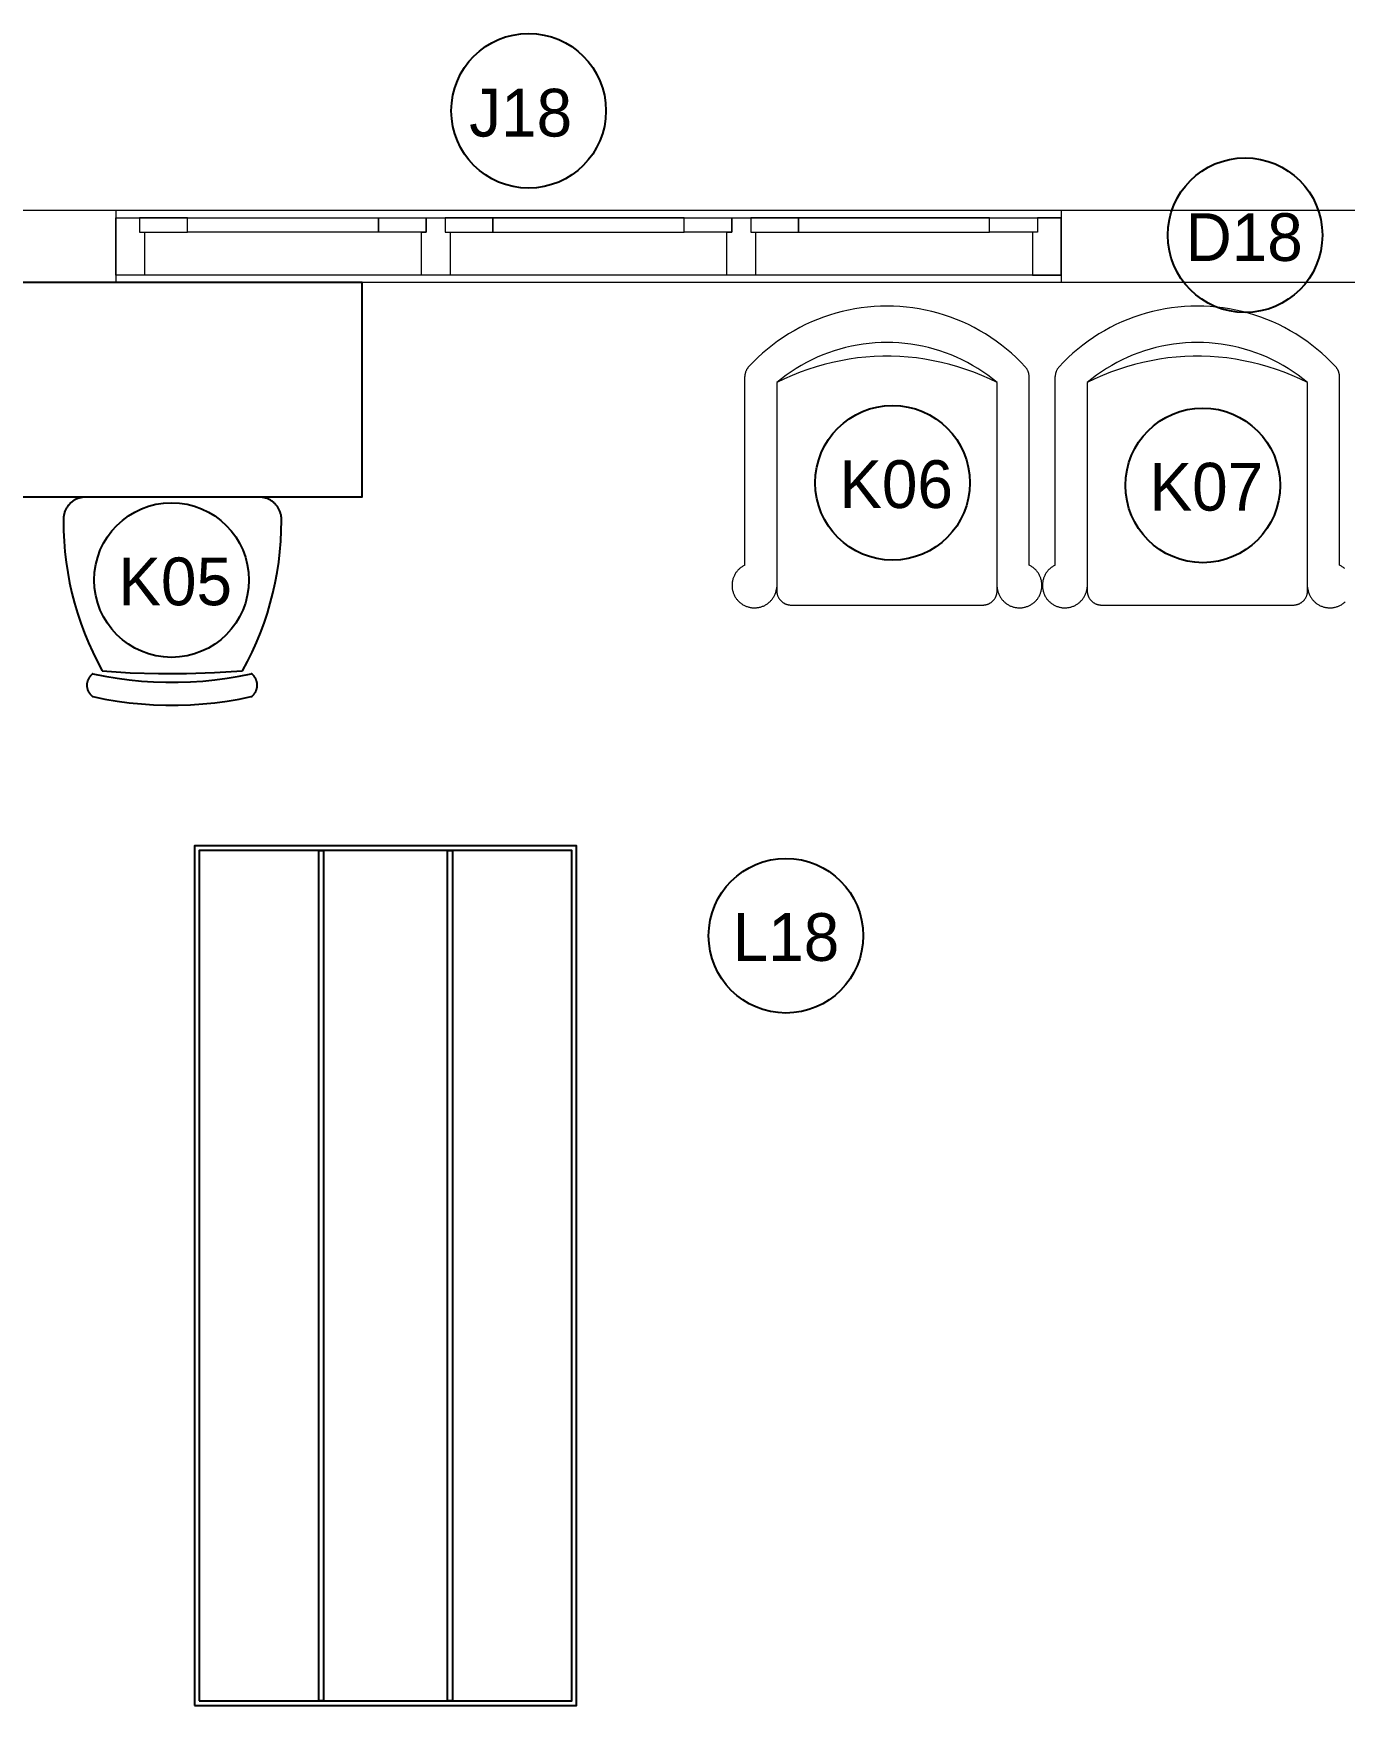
# Model space of a CAD drawing. Header units: metres. Extents: x 0 to 2861, y -1 to 1496.
# Drawn here: x 22.037 to 24.783, y 9.22 to 12.721 of the extents above; entities that cross this region are included whole.
import ezdxf

# ---------------------------------------------------------------- set-up
doc = ezdxf.new("R2010")
doc.units = ezdxf.units.M
for name, color, linetype in [('ARS-FURNITURE', 252, 'Continuous'), ('FURNITURE', 251, 'Continuous'), ('TEKS', 7, 'Continuous')]:
    doc.layers.add(name, color=color, linetype=linetype)
doc.layers.add('ARS-KUSEN', color=25, linetype='Continuous', lineweight=9)
doc.layers.add('ARS_DINDING', color=1, linetype='Continuous', lineweight=15)

# ---------------------------------------------------------------- blocks, each defined once
blk = doc.blocks.new('ADZXCV')
at = {"layer": 'FURNITURE'}
for points in [[(68368.7, 12163), (68367.8, 12162.4), (68367, 12161.8), (68366.3, 12161.2), (68365.5, 12160.5), (68364.8, 12159.8), (68364.1, 12159.1), (68363.4, 12158.3), (68362.7, 12157.6), (68362.1, 12156.8), (68361.5, 12156), (68360.9, 12155.2), (68360.4, 12154.3), (68359.8, 12153.4), (68359.3, 12152.6), (68358.9, 12151.7), (68358.5, 12150.7), (68358.1, 12149.8), (68357.7, 12148.9), (68357.4, 12147.9), (68357.1, 12147), (68356.8, 12146), (68356.6, 12145), (68356.4, 12144), (68356.3, 12143), (68356.1, 12142), (68356.1, 12141), (68356, 12140), (68356, 12139), (68356, 12138), (68356.1, 12137), (68356.1, 12136), (68356.3, 12135), (68356.4, 12134), (68356.6, 12133), (68356.8, 12132), (68357.1, 12131), (68357.4, 12130.1), (68357.7, 12129.1), (68358.1, 12128.2), (68358.5, 12127.2), (68358.9, 12126.3), (68359.3, 12125.4), (68359.8, 12124.5), (68360.4, 12123.7), (68360.9, 12122.8), (68361.5, 12122), (68362.1, 12121.2), (68362.7, 12120.4), (68363.4, 12119.6), (68364.1, 12118.9), (68364.8, 12118.2), (68365.5, 12117.5), (68366.3, 12116.8), (68367, 12116.2), (68367.8, 12115.6), (68368.7, 12115)], [(68700.2, 12163), (68675, 12168.1), (68649.7, 12172.3), (68624.2, 12175.8), (68598.6, 12178.3), (68573, 12180), (68547.3, 12180.9), (68521.6, 12180.9), (68495.9, 12180), (68470.3, 12178.3), (68444.7, 12175.8), (68419.2, 12172.3), (68393.9, 12168.1), (68368.7, 12163)], [(68700.2, 12115), (68701, 12115.6), (68701.8, 12116.2), (68702.6, 12116.8), (68703.4, 12117.5), (68704.1, 12118.2), (68704.8, 12118.9), (68705.5, 12119.6), (68706.2, 12120.4), (68706.8, 12121.2), (68707.4, 12122), (68708, 12122.8), (68708.5, 12123.7), (68709, 12124.5), (68709.5, 12125.4), (68710, 12126.3), (68710.4, 12127.2), (68710.8, 12128.2), (68711.2, 12129.1), (68711.5, 12130.1), (68711.8, 12131), (68712, 12132), (68712.3, 12133), (68712.5, 12134), (68712.6, 12135), (68712.7, 12136), (68712.8, 12137), (68712.9, 12138), (68712.9, 12139), (68712.9, 12140), (68712.8, 12141), (68712.7, 12142), (68712.6, 12143), (68712.5, 12144), (68712.3, 12145), (68712, 12146), (68711.8, 12147), (68711.5, 12147.9), (68711.2, 12148.9), (68710.8, 12149.8), (68710.4, 12150.7), (68710, 12151.7), (68709.5, 12152.6), (68709, 12153.4), (68708.5, 12154.3), (68708, 12155.2), (68707.4, 12156), (68706.8, 12156.8), (68706.2, 12157.6), (68705.5, 12158.3), (68704.8, 12159.1), (68704.1, 12159.8), (68703.4, 12160.5), (68702.6, 12161.2), (68701.8, 12161.8), (68701, 12162.4), (68700.2, 12163)], [(68700.2, 12115), (68675, 12120.1), (68649.7, 12124.3), (68624.2, 12127.8), (68598.6, 12130.3), (68573, 12132), (68547.3, 12132.9), (68521.6, 12132.9), (68495.9, 12132), (68470.3, 12130.3), (68444.7, 12127.8), (68419.2, 12124.3), (68393.9, 12120.1), (68368.7, 12115)], [(68680.6, 12109.1), (68621.9, 12112.9), (68563.1, 12114.8), (68504.3, 12114.7), (68445.5, 12112.8), (68386.7, 12109)], [(68386.7, 12109), (68376.4, 12089.6), (68366.7, 12070), (68357.7, 12050), (68349.4, 12029.7), (68341.8, 12009.1), (68334.9, 11988.3), (68328.7, 11967.3), (68323.2, 11946.1), (68318.5, 11924.7), (68314.4, 11903.1), (68311.1, 11881.4), (68308.6, 11859.7), (68306.8, 11837.8), (68305.7, 11815.9), (68305.4, 11794)], [(68762, 11794), (68761.7, 11815.9), (68760.6, 11837.8), (68758.8, 11859.7), (68756.3, 11881.5), (68753, 11903.2), (68748.9, 11924.7), (68744.2, 11946.1), (68738.7, 11967.4), (68732.5, 11988.4), (68725.6, 12009.2), (68717.9, 12029.8), (68709.6, 12050.1), (68700.6, 12070.1), (68690.9, 12089.8), (68680.6, 12109.1)], [(68305.4, 11794), (68305.3, 11792.4), (68305.4, 11790.7), (68305.4, 11789.1), (68305.6, 11787.5), (68305.8, 11785.9), (68306, 11784.3), (68306.3, 11782.7), (68306.7, 11781.1), (68307.1, 11779.6), (68307.5, 11778), (68308, 11776.5), (68308.6, 11775), (68309.2, 11773.5), (68309.9, 11772), (68310.6, 11770.6), (68311.4, 11769.1), (68312.2, 11767.7), (68313.1, 11766.4), (68314, 11765), (68315, 11763.7), (68316, 11762.5), (68317, 11761.2), (68318.1, 11760), (68319.2, 11758.9), (68320.4, 11757.7), (68321.6, 11756.7), (68322.8, 11755.6), (68324.1, 11754.6), (68325.4, 11753.7), (68326.8, 11752.8), (68328.2, 11751.9), (68329.6, 11751.1), (68331, 11750.4), (68332.4, 11749.7), (68333.9, 11749), (68335.4, 11748.4), (68337, 11747.8), (68338.5, 11747.3), (68340, 11746.9), (68341.6, 11746.5), (68343.2, 11746.2), (68344.8, 11745.9), (68346.4, 11745.7), (68348, 11745.5), (68349.6, 11745.4), (68351.2, 11745.3), (68352.9, 11745.3)], [(68714.5, 11745.3), (68716.2, 11745.3), (68717.8, 11745.4), (68719.4, 11745.5), (68721, 11745.7), (68722.6, 11745.9), (68724.2, 11746.2), (68725.8, 11746.5), (68727.4, 11746.9), (68728.9, 11747.3), (68730.5, 11747.8), (68732, 11748.4), (68733.5, 11749), (68735, 11749.7), (68736.4, 11750.4), (68737.8, 11751.1), (68739.2, 11751.9), (68740.6, 11752.8), (68742, 11753.7), (68743.3, 11754.6), (68744.6, 11755.6), (68745.8, 11756.7), (68747, 11757.7), (68748.2, 11758.9), (68749.3, 11760), (68750.4, 11761.2), (68751.4, 11762.5), (68752.4, 11763.7), (68753.4, 11765), (68754.3, 11766.4), (68755.2, 11767.7), (68756, 11769.1), (68756.8, 11770.6), (68757.5, 11772), (68758.2, 11773.5), (68758.8, 11775), (68759.4, 11776.5), (68759.9, 11778), (68760.3, 11779.6), (68760.7, 11781.1), (68761.1, 11782.7), (68761.4, 11784.3), (68761.6, 11785.9), (68761.8, 11787.5), (68762, 11789.1), (68762, 11790.7), (68762.1, 11792.4), (68762, 11794)], [(68352.9, 11745.3), (68714.5, 11745.3)]]:
    blk.add_lwpolyline(points, dxfattribs=at)

msp = doc.modelspace()

# ---------------------------------------------------------------- linework, layer by layer
at = {"layer": 'ARS-FURNITURE'}
for points in [[(21.5248, 12.2), (22.7248, 12.2), (22.7248, 11.75), (21.5248, 11.75)], [(22.3748, 9.22), (23.1748, 9.22), (23.1748, 11.02), (22.3748, 11.02)], [(22.3848, 9.23), (23.1648, 9.23), (23.1648, 11.01), (22.3848, 11.01)], [(22.6448, 9.23), (22.6348, 9.23), (22.6348, 11.01), (22.6448, 11.01)], [(22.9148, 9.23), (22.9048, 9.23), (22.9048, 11.01), (22.9148, 11.01)]]:
    msp.add_lwpolyline(points, close=True, dxfattribs=at)
at = {"layer": 'ARS-KUSEN'}
for points in [[(22.2098, 12.215), (22.2098, 12.335)], [(22.2098, 12.335), (22.2598, 12.335)], [(22.2098, 12.335), (24.1898, 12.335)], [(22.2098, 12.215), (22.2098, 12.335)], [(22.2598, 12.335), (22.2598, 12.305)], [(22.3598, 12.335), (22.2598, 12.335)], [(22.2598, 12.335), (22.2598, 12.305)], [(22.3598, 12.3149), (22.3598, 12.335)], [(22.3598, 12.335), (22.7598, 12.335)], [(22.3598, 12.3149), (22.3598, 12.335)], [(22.7598, 12.335), (22.8598, 12.335)], [(22.7598, 12.3175), (22.7598, 12.335)], [(22.7598, 12.335), (22.7598, 12.3175)], [(22.8598, 12.335), (22.8598, 12.305)], [(22.8598, 12.305), (22.8598, 12.335)], [(22.8598, 12.335), (22.8998, 12.335)], [(22.8998, 12.335), (22.8998, 12.305)], [(22.9998, 12.335), (22.8998, 12.335)], [(22.8998, 12.335), (22.8998, 12.305)], [(22.9998, 12.3149), (22.9998, 12.335)], [(22.9998, 12.335), (22.9998, 12.3149)], [(23.3998, 12.335), (22.9998, 12.335)], [(23.3998, 12.335), (23.4998, 12.335)], [(23.3998, 12.3175), (23.3998, 12.335)], [(23.3998, 12.3175), (23.3998, 12.335)], [(23.4998, 12.335), (23.4998, 12.305)], [(23.4998, 12.305), (23.4998, 12.335)], [(23.4998, 12.335), (23.5398, 12.335)], [(23.5398, 12.335), (23.5398, 12.305)], [(23.6398, 12.335), (23.5398, 12.335)], [(23.5398, 12.335), (23.5398, 12.305)], [(23.6398, 12.3175), (23.6398, 12.335)], [(23.6398, 12.335), (23.6398, 12.3175)], [(24.0398, 12.335), (23.6398, 12.335)], [(24.0398, 12.335), (24.1398, 12.335)], [(24.0398, 12.3175), (24.0398, 12.335)], [(24.0398, 12.3175), (24.0398, 12.335)], [(24.1398, 12.335), (24.1398, 12.305)], [(24.1398, 12.335), (24.1398, 12.305)], [(24.1898, 12.335), (24.1398, 12.335)], [(24.1898, 12.335), (24.1898, 12.215)], [(24.1898, 12.215), (24.1898, 12.335)], [(22.2598, 12.305), (22.3598, 12.305)], [(22.2598, 12.305), (22.2698, 12.305)], [(22.2698, 12.305), (22.2698, 12.215)], [(22.3598, 12.305), (22.3598, 12.3175)], [(22.3598, 12.305), (22.3598, 12.3175)], [(22.7598, 12.305), (22.3598, 12.305)], [(22.7598, 12.305), (22.7598, 12.3175)], [(22.7598, 12.3175), (22.7598, 12.305)], [(22.8598, 12.305), (22.7598, 12.305)], [(22.8498, 12.305), (22.8598, 12.305)], [(22.8498, 12.215), (22.8498, 12.305)], [(22.8998, 12.305), (22.9998, 12.305)], [(22.8998, 12.305), (22.9098, 12.305)], [(22.9098, 12.305), (22.9098, 12.215)], [(22.9998, 12.305), (22.9998, 12.3175)], [(22.9998, 12.3175), (22.9998, 12.305)], [(22.9998, 12.305), (23.3998, 12.305)], [(23.3998, 12.305), (23.3998, 12.3175)], [(23.3998, 12.305), (23.3998, 12.3175)], [(23.4998, 12.305), (23.3998, 12.305)], [(23.4898, 12.305), (23.4998, 12.305)], [(23.4898, 12.215), (23.4898, 12.305)], [(23.5398, 12.305), (23.6398, 12.305)], [(23.5398, 12.305), (23.5498, 12.305)], [(23.5498, 12.305), (23.5498, 12.215)], [(23.6398, 12.305), (23.6398, 12.3175)], [(23.6398, 12.3175), (23.6398, 12.305)], [(23.6398, 12.305), (24.0398, 12.305)], [(24.0398, 12.305), (24.0398, 12.3175)], [(24.0398, 12.305), (24.0398, 12.3175)], [(24.1398, 12.305), (24.0398, 12.305)], [(24.1298, 12.305), (24.1298, 12.215)], [(24.1398, 12.305), (24.1298, 12.305)], [(22.2698, 12.215), (22.2098, 12.215)], [(24.1898, 12.215), (22.2098, 12.215)], [(22.9098, 12.215), (22.8498, 12.215)], [(23.5498, 12.215), (23.4898, 12.215)], [(24.1298, 12.215), (24.1898, 12.215)]]:
    msp.add_lwpolyline(points, dxfattribs=at)
at = {"layer": 'ARS_DINDING', "color": 251}
for points in [[(25.0248, 11.75), (25.0248, 12.35), (21.5248, 12.35)], [(22.2098, 12.35), (22.2098, 12.2)], [(24.1898, 12.35), (24.1898, 12.2)], [(21.5248, 12.2), (24.8748, 12.2)]]:
    msp.add_lwpolyline(points, dxfattribs=at)
at = {"layer": 'FURNITURE', "lineweight": 13}
for points in [[(24.1145, 12.0227), (24.1052, 12.0325), (24.0955, 12.042), (24.0855, 12.0512), (24.0752, 12.06), (24.0646, 12.0685), (24.0537, 12.0766), (24.0425, 12.0843), (24.0311, 12.0916), (24.0194, 12.0985), (24.0075, 12.105), (23.9954, 12.1111), (23.983, 12.1168), (23.9705, 12.122), (23.9578, 12.1268), (23.945, 12.1312), (23.932, 12.1351), (23.9189, 12.1386), (23.9056, 12.1416), (23.8923, 12.1442), (23.8789, 12.1463), (23.8654, 12.1479), (23.8519, 12.1491), (23.8384, 12.1498), (23.8248, 12.15), (23.8112, 12.1498), (23.7977, 12.1491), (23.7842, 12.1479), (23.7707, 12.1463), (23.7573, 12.1442), (23.744, 12.1416), (23.7307, 12.1386), (23.7176, 12.1351), (23.7046, 12.1312), (23.6918, 12.1268), (23.6791, 12.122), (23.6666, 12.1168), (23.6542, 12.1111), (23.6421, 12.105), (23.6302, 12.0985), (23.6185, 12.0916), (23.6071, 12.0843), (23.5959, 12.0766), (23.585, 12.0685), (23.5744, 12.06), (23.5641, 12.0512), (23.5541, 12.042), (23.5444, 12.0325), (23.5351, 12.0227)], [(24.7645, 12.0227), (24.7552, 12.0325), (24.7455, 12.042), (24.7355, 12.0512), (24.7252, 12.06), (24.7146, 12.0685), (24.7037, 12.0766), (24.6925, 12.0843), (24.6811, 12.0916), (24.6694, 12.0985), (24.6575, 12.105), (24.6454, 12.1111), (24.633, 12.1168), (24.6205, 12.122), (24.6078, 12.1268), (24.595, 12.1312), (24.582, 12.1351), (24.5689, 12.1386), (24.5556, 12.1416), (24.5423, 12.1442), (24.5289, 12.1463), (24.5154, 12.1479), (24.5019, 12.1491), (24.4884, 12.1498), (24.4748, 12.15), (24.4612, 12.1498), (24.4477, 12.1491), (24.4342, 12.1479), (24.4207, 12.1463), (24.4073, 12.1442), (24.394, 12.1416), (24.3807, 12.1386), (24.3676, 12.1351), (24.3546, 12.1312), (24.3418, 12.1268), (24.3291, 12.122), (24.3166, 12.1168), (24.3042, 12.1111), (24.2921, 12.105), (24.2802, 12.0985), (24.2685, 12.0916), (24.2571, 12.0843), (24.2459, 12.0766), (24.235, 12.0685), (24.2244, 12.06), (24.2141, 12.0512), (24.2041, 12.042), (24.1944, 12.0325), (24.1851, 12.0227)], [(24.0555, 11.9899), (24.0457, 11.9978), (24.0357, 12.0053), (24.0255, 12.0125), (24.015, 12.0193), (24.0042, 12.0257), (23.9933, 12.0318), (23.9821, 12.0374), (23.9707, 12.0427), (23.9592, 12.0476), (23.9475, 12.0521), (23.9357, 12.0561), (23.9237, 12.0598), (23.9116, 12.063), (23.8994, 12.0658), (23.8871, 12.0682), (23.8747, 12.0702), (23.8623, 12.0717), (23.8498, 12.0728), (23.8373, 12.0734), (23.8248, 12.0736), (23.8123, 12.0734), (23.7998, 12.0728), (23.7873, 12.0717), (23.7749, 12.0702), (23.7625, 12.0682), (23.7502, 12.0658), (23.738, 12.063), (23.7259, 12.0598), (23.7139, 12.0561), (23.7021, 12.0521), (23.6904, 12.0476), (23.6789, 12.0427), (23.6675, 12.0374), (23.6563, 12.0318), (23.6454, 12.0257), (23.6346, 12.0193), (23.6241, 12.0125), (23.6139, 12.0053), (23.6038, 11.9978), (23.5941, 11.9899)], [(24.0555, 11.9899), (24.0395, 11.9977), (24.0233, 12.0048), (24.0069, 12.0114), (23.9902, 12.0175), (23.9733, 12.0229), (23.9563, 12.0278), (23.9391, 12.0321), (23.9217, 12.0357), (23.9043, 12.0388), (23.8867, 12.0413), (23.8691, 12.0431), (23.8514, 12.0443), (23.8337, 12.045), (23.8159, 12.045), (23.7982, 12.0443), (23.7805, 12.0431), (23.7629, 12.0413), (23.7453, 12.0388), (23.7279, 12.0357), (23.7105, 12.0321), (23.6933, 12.0278), (23.6763, 12.0229), (23.6594, 12.0175), (23.6427, 12.0114), (23.6263, 12.0048), (23.6101, 11.9977), (23.5941, 11.9899)], [(24.7055, 11.9899), (24.6957, 11.9978), (24.6857, 12.0053), (24.6755, 12.0125), (24.665, 12.0193), (24.6542, 12.0257), (24.6433, 12.0318), (24.6321, 12.0374), (24.6207, 12.0427), (24.6092, 12.0476), (24.5975, 12.0521), (24.5857, 12.0561), (24.5737, 12.0598), (24.5616, 12.063), (24.5494, 12.0658), (24.5371, 12.0682), (24.5247, 12.0702), (24.5123, 12.0717), (24.4998, 12.0728), (24.4873, 12.0734), (24.4748, 12.0736), (24.4623, 12.0734), (24.4498, 12.0728), (24.4373, 12.0717), (24.4249, 12.0702), (24.4125, 12.0682), (24.4002, 12.0658), (24.388, 12.063), (24.3759, 12.0598), (24.3639, 12.0561), (24.3521, 12.0521), (24.3404, 12.0476), (24.3289, 12.0427), (24.3175, 12.0374), (24.3063, 12.0318), (24.2954, 12.0257), (24.2846, 12.0193), (24.2741, 12.0125), (24.2639, 12.0053), (24.2538, 11.9978), (24.2441, 11.9899)], [(24.7055, 11.9899), (24.6895, 11.9977), (24.6733, 12.0048), (24.6569, 12.0114), (24.6402, 12.0175), (24.6233, 12.0229), (24.6063, 12.0278), (24.5891, 12.0321), (24.5717, 12.0357), (24.5543, 12.0388), (24.5367, 12.0413), (24.5191, 12.0431), (24.5014, 12.0443), (24.4837, 12.045), (24.4659, 12.045), (24.4482, 12.0443), (24.4305, 12.0431), (24.4129, 12.0413), (24.3953, 12.0388), (24.3779, 12.0357), (24.3605, 12.0321), (24.3433, 12.0278), (24.3263, 12.0229), (24.3094, 12.0175), (24.2927, 12.0114), (24.2763, 12.0048), (24.2601, 11.9977), (24.2441, 11.9899)], [(23.5351, 12.0227), (23.5344, 12.0219), (23.5337, 12.0211), (23.5331, 12.0203), (23.5325, 12.0195), (23.532, 12.0187), (23.5314, 12.0178), (23.5309, 12.0169), (23.5305, 12.016), (23.53, 12.0151), (23.5296, 12.0142), (23.5292, 12.0133), (23.5289, 12.0123), (23.5285, 12.0114), (23.5283, 12.0104), (23.528, 12.0094), (23.5278, 12.0084), (23.5276, 12.0074), (23.5274, 12.0064), (23.5273, 12.0054), (23.5272, 12.0044), (23.5272, 12.0034), (23.5272, 12.0024)], [(24.1224, 12.0024), (24.1224, 12.0034), (24.1224, 12.0044), (24.1223, 12.0054), (24.1222, 12.0064), (24.122, 12.0074), (24.1218, 12.0084), (24.1216, 12.0094), (24.1213, 12.0104), (24.1211, 12.0114), (24.1207, 12.0123), (24.1204, 12.0133), (24.12, 12.0142), (24.1196, 12.0151), (24.1191, 12.016), (24.1187, 12.0169), (24.1182, 12.0178), (24.1176, 12.0187), (24.1171, 12.0195), (24.1165, 12.0203), (24.1158, 12.0211), (24.1152, 12.0219), (24.1145, 12.0227)], [(24.1851, 12.0227), (24.1844, 12.0219), (24.1837, 12.0211), (24.1831, 12.0203), (24.1825, 12.0195), (24.182, 12.0187), (24.1814, 12.0178), (24.1809, 12.0169), (24.1805, 12.016), (24.18, 12.0151), (24.1796, 12.0142), (24.1792, 12.0133), (24.1789, 12.0123), (24.1785, 12.0114), (24.1783, 12.0104), (24.178, 12.0094), (24.1778, 12.0084), (24.1776, 12.0074), (24.1774, 12.0064), (24.1773, 12.0054), (24.1772, 12.0044), (24.1772, 12.0034), (24.1772, 12.0024)], [(24.7724, 12.0024), (24.7724, 12.0034), (24.7724, 12.0044), (24.7723, 12.0054), (24.7722, 12.0064), (24.772, 12.0074), (24.7718, 12.0084), (24.7716, 12.0094), (24.7713, 12.0104), (24.7711, 12.0114), (24.7707, 12.0123), (24.7704, 12.0133), (24.77, 12.0142), (24.7696, 12.0151), (24.7691, 12.016), (24.7687, 12.0169), (24.7682, 12.0178), (24.7676, 12.0187), (24.7671, 12.0195), (24.7665, 12.0203), (24.7658, 12.0211), (24.7652, 12.0219), (24.7645, 12.0227)], [(23.5272, 11.6076), (23.5272, 12.0024)], [(23.5941, 11.9899), (23.5941, 11.554)], [(24.0555, 11.554), (24.0555, 11.9899)], [(24.1224, 11.6076), (24.1224, 12.0024)], [(24.1772, 11.6076), (24.1772, 12.0024)], [(24.2441, 11.9899), (24.2441, 11.554)], [(24.7055, 11.554), (24.7055, 11.9899)], [(24.7724, 11.6076), (24.7724, 12.0024)], [(23.5272, 11.6076), (23.5257, 11.6069), (23.5243, 11.6061), (23.5228, 11.6053), (23.5215, 11.6044), (23.5201, 11.6035), (23.5188, 11.6025), (23.5175, 11.6015), (23.5163, 11.6004), (23.515, 11.5993), (23.5139, 11.5982), (23.5127, 11.597), (23.5116, 11.5958), (23.5106, 11.5945), (23.5096, 11.5932), (23.5086, 11.5919), (23.5077, 11.5905), (23.5069, 11.5891), (23.5061, 11.5877), (23.5053, 11.5862), (23.5046, 11.5848), (23.5039, 11.5833), (23.5033, 11.5817), (23.5028, 11.5802), (23.5023, 11.5786), (23.5018, 11.5771), (23.5015, 11.5755), (23.5011, 11.5739), (23.5009, 11.5722), (23.5006, 11.5706), (23.5005, 11.569), (23.5004, 11.5674), (23.5003, 11.5657), (23.5003, 11.5641), (23.5004, 11.5624), (23.5005, 11.5608), (23.5007, 11.5592), (23.5009, 11.5576), (23.5012, 11.5559), (23.5016, 11.5543), (23.502, 11.5528), (23.5025, 11.5512), (23.503, 11.5496), (23.5035, 11.5481), (23.5042, 11.5466), (23.5048, 11.5451), (23.5056, 11.5436), (23.5063, 11.5422), (23.5072, 11.5408), (23.508, 11.5394), (23.509, 11.538), (23.5099, 11.5367), (23.511, 11.5354), (23.512, 11.5342), (23.5131, 11.5329), (23.5143, 11.5318), (23.5155, 11.5306), (23.5167, 11.5296), (23.5179, 11.5285), (23.5192, 11.5275), (23.5206, 11.5266), (23.5219, 11.5256), (23.5233, 11.5248), (23.5248, 11.524), (23.5262, 11.5232), (23.5277, 11.5225), (23.5292, 11.5218), (23.5307, 11.5212), (23.5323, 11.5207), (23.5338, 11.5202), (23.5354, 11.5197), (23.537, 11.5194), (23.5386, 11.519), (23.5402, 11.5187), (23.5418, 11.5185), (23.5435, 11.5184), (23.5451, 11.5183), (23.5467, 11.5182), (23.5484, 11.5182), (23.55, 11.5183), (23.5516, 11.5184), (23.5533, 11.5186), (23.5549, 11.5188), (23.5565, 11.5191), (23.5581, 11.5195), (23.5597, 11.5199), (23.5613, 11.5203), (23.5628, 11.5209), (23.5644, 11.5214), (23.5659, 11.522), (23.5674, 11.5227), (23.5688, 11.5234), (23.5703, 11.5242), (23.5717, 11.5251), (23.5731, 11.5259), (23.5744, 11.5269), (23.5758, 11.5278), (23.577, 11.5288), (23.5783, 11.5299), (23.5795, 11.531), (23.5807, 11.5321), (23.5818, 11.5333), (23.5829, 11.5346), (23.584, 11.5358), (23.585, 11.5371), (23.5859, 11.5384), (23.5868, 11.5398), (23.5877, 11.5412), (23.5885, 11.5426), (23.5893, 11.5441), (23.59, 11.5456), (23.5906, 11.5471), (23.5912, 11.5486), (23.5918, 11.5501), (23.5923, 11.5517), (23.5927, 11.5533), (23.5931, 11.5549), (23.5934, 11.5565), (23.5937, 11.5581), (23.5939, 11.5597), (23.5941, 11.5613)], [(24.0555, 11.5613), (24.0557, 11.5597), (24.0559, 11.5581), (24.0562, 11.5565), (24.0565, 11.5549), (24.0569, 11.5533), (24.0573, 11.5517), (24.0578, 11.5501), (24.0584, 11.5486), (24.059, 11.5471), (24.0596, 11.5456), (24.0603, 11.5441), (24.0611, 11.5426), (24.0619, 11.5412), (24.0628, 11.5398), (24.0637, 11.5384), (24.0646, 11.5371), (24.0656, 11.5358), (24.0667, 11.5346), (24.0678, 11.5333), (24.0689, 11.5321), (24.0701, 11.531), (24.0713, 11.5299), (24.0725, 11.5288), (24.0738, 11.5278), (24.0752, 11.5269), (24.0765, 11.5259), (24.0779, 11.5251), (24.0793, 11.5242), (24.0808, 11.5234), (24.0822, 11.5227), (24.0837, 11.522), (24.0852, 11.5214), (24.0868, 11.5209), (24.0883, 11.5203), (24.0899, 11.5199), (24.0915, 11.5195), (24.0931, 11.5191), (24.0947, 11.5188), (24.0963, 11.5186), (24.098, 11.5184), (24.0996, 11.5183), (24.1012, 11.5182), (24.1029, 11.5182), (24.1045, 11.5183), (24.1061, 11.5184), (24.1078, 11.5185), (24.1094, 11.5187), (24.111, 11.519), (24.1126, 11.5194), (24.1142, 11.5197), (24.1158, 11.5202), (24.1173, 11.5207), (24.1189, 11.5212), (24.1204, 11.5218), (24.1219, 11.5225), (24.1234, 11.5232), (24.1248, 11.524), (24.1263, 11.5248), (24.1277, 11.5256), (24.129, 11.5266), (24.1304, 11.5275), (24.1317, 11.5285), (24.1329, 11.5296), (24.1341, 11.5306), (24.1353, 11.5318), (24.1365, 11.5329), (24.1376, 11.5342), (24.1386, 11.5354), (24.1397, 11.5367), (24.1406, 11.538), (24.1416, 11.5394), (24.1424, 11.5408), (24.1433, 11.5422), (24.144, 11.5436), (24.1448, 11.5451), (24.1454, 11.5466), (24.1461, 11.5481), (24.1466, 11.5496), (24.1471, 11.5512), (24.1476, 11.5528), (24.148, 11.5543), (24.1484, 11.5559), (24.1487, 11.5576), (24.1489, 11.5592), (24.1491, 11.5608), (24.1492, 11.5624), (24.1493, 11.5641), (24.1493, 11.5657), (24.1492, 11.5674), (24.1491, 11.569), (24.149, 11.5706), (24.1487, 11.5722), (24.1485, 11.5739), (24.1481, 11.5755), (24.1478, 11.5771), (24.1473, 11.5786), (24.1468, 11.5802), (24.1463, 11.5817), (24.1457, 11.5833), (24.145, 11.5848), (24.1443, 11.5862), (24.1435, 11.5877), (24.1427, 11.5891), (24.1419, 11.5905), (24.141, 11.5919), (24.14, 11.5932), (24.139, 11.5945), (24.138, 11.5958), (24.1369, 11.597), (24.1357, 11.5982), (24.1346, 11.5993), (24.1333, 11.6004), (24.1321, 11.6015), (24.1308, 11.6025), (24.1295, 11.6035), (24.1281, 11.6044), (24.1268, 11.6053), (24.1253, 11.6061), (24.1239, 11.6069), (24.1224, 11.6076)], [(24.1772, 11.6076), (24.1757, 11.6069), (24.1743, 11.6061), (24.1728, 11.6053), (24.1715, 11.6044), (24.1701, 11.6035), (24.1688, 11.6025), (24.1675, 11.6015), (24.1663, 11.6004), (24.165, 11.5993), (24.1639, 11.5982), (24.1627, 11.597), (24.1616, 11.5958), (24.1606, 11.5945), (24.1596, 11.5932), (24.1586, 11.5919), (24.1577, 11.5905), (24.1569, 11.5891), (24.1561, 11.5877), (24.1553, 11.5862), (24.1546, 11.5848), (24.1539, 11.5833), (24.1533, 11.5817), (24.1528, 11.5802), (24.1523, 11.5786), (24.1518, 11.5771), (24.1515, 11.5755), (24.1511, 11.5739), (24.1509, 11.5722), (24.1506, 11.5706), (24.1505, 11.569), (24.1504, 11.5674), (24.1503, 11.5657), (24.1503, 11.5641), (24.1504, 11.5624), (24.1505, 11.5608), (24.1507, 11.5592), (24.1509, 11.5576), (24.1512, 11.5559), (24.1516, 11.5543), (24.152, 11.5528), (24.1525, 11.5512), (24.153, 11.5496), (24.1535, 11.5481), (24.1542, 11.5466), (24.1548, 11.5451), (24.1556, 11.5436), (24.1563, 11.5422), (24.1572, 11.5408), (24.158, 11.5394), (24.159, 11.538), (24.1599, 11.5367), (24.161, 11.5354), (24.162, 11.5342), (24.1631, 11.5329), (24.1643, 11.5318), (24.1655, 11.5306), (24.1667, 11.5296), (24.1679, 11.5285), (24.1692, 11.5275), (24.1706, 11.5266), (24.1719, 11.5256), (24.1733, 11.5248), (24.1748, 11.524), (24.1762, 11.5232), (24.1777, 11.5225), (24.1792, 11.5218), (24.1807, 11.5212), (24.1823, 11.5207), (24.1838, 11.5202), (24.1854, 11.5197), (24.187, 11.5194), (24.1886, 11.519), (24.1902, 11.5187), (24.1918, 11.5185), (24.1935, 11.5184), (24.1951, 11.5183), (24.1967, 11.5182), (24.1984, 11.5182), (24.2, 11.5183), (24.2016, 11.5184), (24.2033, 11.5186), (24.2049, 11.5188), (24.2065, 11.5191), (24.2081, 11.5195), (24.2097, 11.5199), (24.2113, 11.5203), (24.2128, 11.5209), (24.2144, 11.5214), (24.2159, 11.522), (24.2174, 11.5227), (24.2188, 11.5234), (24.2203, 11.5242), (24.2217, 11.5251), (24.2231, 11.5259), (24.2244, 11.5269), (24.2258, 11.5278), (24.227, 11.5288), (24.2283, 11.5299), (24.2295, 11.531), (24.2307, 11.5321), (24.2318, 11.5333), (24.2329, 11.5346), (24.234, 11.5358), (24.235, 11.5371), (24.2359, 11.5384), (24.2368, 11.5398), (24.2377, 11.5412), (24.2385, 11.5426), (24.2393, 11.5441), (24.24, 11.5456), (24.2406, 11.5471), (24.2412, 11.5486), (24.2418, 11.5501), (24.2423, 11.5517), (24.2427, 11.5533), (24.2431, 11.5549), (24.2434, 11.5565), (24.2437, 11.5581), (24.2439, 11.5597), (24.2441, 11.5613)], [(24.7833, 11.6004), (24.7821, 11.6015), (24.7808, 11.6025), (24.7795, 11.6035), (24.7781, 11.6044), (24.7768, 11.6053), (24.7753, 11.6061), (24.7739, 11.6069), (24.7724, 11.6076)], [(23.5941, 11.554), (23.5941, 11.553), (23.5942, 11.552), (23.5943, 11.5509), (23.5944, 11.5499), (23.5945, 11.5489), (23.5947, 11.5479), (23.595, 11.5469), (23.5952, 11.5459), (23.5955, 11.5449), (23.5958, 11.544), (23.5962, 11.543), (23.5966, 11.5421), (23.597, 11.5411), (23.5975, 11.5402), (23.598, 11.5393), (23.5985, 11.5384), (23.599, 11.5375), (23.5996, 11.5367), (23.6002, 11.5359), (23.6008, 11.5351), (23.6015, 11.5343), (23.6022, 11.5335), (23.6029, 11.5328), (23.6036, 11.5321), (23.6044, 11.5314), (23.6052, 11.5307), (23.606, 11.5301), (23.6068, 11.5295), (23.6077, 11.5289), (23.6085, 11.5284), (23.6094, 11.5279), (23.6103, 11.5274), (23.6112, 11.5269), (23.6122, 11.5265), (23.6131, 11.5261), (23.6141, 11.5257), (23.615, 11.5254), (23.616, 11.5251), (23.617, 11.5249), (23.618, 11.5246), (23.619, 11.5244), (23.62, 11.5243), (23.621, 11.5242), (23.6221, 11.5241), (23.6231, 11.524), (23.6241, 11.524)], [(24.0255, 11.524), (24.0265, 11.524), (24.0275, 11.5241), (24.0286, 11.5242), (24.0296, 11.5243), (24.0306, 11.5244), (24.0316, 11.5246), (24.0326, 11.5249), (24.0336, 11.5251), (24.0346, 11.5254), (24.0355, 11.5257), (24.0365, 11.5261), (24.0374, 11.5265), (24.0384, 11.5269), (24.0393, 11.5274), (24.0402, 11.5279), (24.0411, 11.5284), (24.0419, 11.5289), (24.0428, 11.5295), (24.0436, 11.5301), (24.0444, 11.5307), (24.0452, 11.5314), (24.046, 11.5321), (24.0467, 11.5328), (24.0474, 11.5335), (24.0481, 11.5343), (24.0488, 11.5351), (24.0494, 11.5359), (24.05, 11.5367), (24.0506, 11.5375), (24.0511, 11.5384), (24.0516, 11.5393), (24.0521, 11.5402), (24.0526, 11.5411), (24.053, 11.5421), (24.0534, 11.543), (24.0538, 11.544), (24.0541, 11.5449), (24.0544, 11.5459), (24.0546, 11.5469), (24.0549, 11.5479), (24.0551, 11.5489), (24.0552, 11.5499), (24.0553, 11.5509), (24.0554, 11.552), (24.0555, 11.553), (24.0555, 11.554)], [(24.2441, 11.554), (24.2441, 11.553), (24.2442, 11.552), (24.2443, 11.5509), (24.2444, 11.5499), (24.2445, 11.5489), (24.2447, 11.5479), (24.245, 11.5469), (24.2452, 11.5459), (24.2455, 11.5449), (24.2458, 11.544), (24.2462, 11.543), (24.2466, 11.5421), (24.247, 11.5411), (24.2475, 11.5402), (24.248, 11.5393), (24.2485, 11.5384), (24.249, 11.5375), (24.2496, 11.5367), (24.2502, 11.5359), (24.2508, 11.5351), (24.2515, 11.5343), (24.2522, 11.5335), (24.2529, 11.5328), (24.2536, 11.5321), (24.2544, 11.5314), (24.2552, 11.5307), (24.256, 11.5301), (24.2568, 11.5295), (24.2577, 11.5289), (24.2585, 11.5284), (24.2594, 11.5279), (24.2603, 11.5274), (24.2612, 11.5269), (24.2622, 11.5265), (24.2631, 11.5261), (24.2641, 11.5257), (24.265, 11.5254), (24.266, 11.5251), (24.267, 11.5249), (24.268, 11.5246), (24.269, 11.5244), (24.27, 11.5243), (24.271, 11.5242), (24.2721, 11.5241), (24.2731, 11.524), (24.2741, 11.524)], [(24.6755, 11.524), (24.6765, 11.524), (24.6775, 11.5241), (24.6786, 11.5242), (24.6796, 11.5243), (24.6806, 11.5244), (24.6816, 11.5246), (24.6826, 11.5249), (24.6836, 11.5251), (24.6846, 11.5254), (24.6855, 11.5257), (24.6865, 11.5261), (24.6874, 11.5265), (24.6884, 11.5269), (24.6893, 11.5274), (24.6902, 11.5279), (24.6911, 11.5284), (24.6919, 11.5289), (24.6928, 11.5295), (24.6936, 11.5301), (24.6944, 11.5307), (24.6952, 11.5314), (24.696, 11.5321), (24.6967, 11.5328), (24.6974, 11.5335), (24.6981, 11.5343), (24.6988, 11.5351), (24.6994, 11.5359), (24.7, 11.5367), (24.7006, 11.5375), (24.7011, 11.5384), (24.7016, 11.5393), (24.7021, 11.5402), (24.7026, 11.5411), (24.703, 11.5421), (24.7034, 11.543), (24.7038, 11.544), (24.7041, 11.5449), (24.7044, 11.5459), (24.7046, 11.5469), (24.7049, 11.5479), (24.7051, 11.5489), (24.7052, 11.5499), (24.7053, 11.5509), (24.7054, 11.552), (24.7055, 11.553), (24.7055, 11.554)], [(24.7055, 11.5613), (24.7057, 11.5597), (24.7059, 11.5581), (24.7062, 11.5565), (24.7065, 11.5549), (24.7069, 11.5533), (24.7073, 11.5517), (24.7078, 11.5501), (24.7084, 11.5486), (24.709, 11.5471), (24.7096, 11.5456), (24.7103, 11.5441), (24.7111, 11.5426), (24.7119, 11.5412), (24.7128, 11.5398), (24.7137, 11.5384), (24.7146, 11.5371), (24.7156, 11.5358), (24.7167, 11.5346), (24.7178, 11.5333), (24.7189, 11.5321), (24.7201, 11.531), (24.7213, 11.5299), (24.7225, 11.5288), (24.7238, 11.5278), (24.7252, 11.5269), (24.7265, 11.5259), (24.7279, 11.5251), (24.7293, 11.5242), (24.7308, 11.5234), (24.7322, 11.5227), (24.7337, 11.522), (24.7352, 11.5214), (24.7368, 11.5209), (24.7383, 11.5203), (24.7399, 11.5199), (24.7415, 11.5195), (24.7431, 11.5191), (24.7447, 11.5188), (24.7463, 11.5186), (24.748, 11.5184), (24.7496, 11.5183), (24.7512, 11.5182), (24.7529, 11.5182), (24.7545, 11.5183), (24.7561, 11.5184), (24.7578, 11.5185), (24.7594, 11.5187), (24.761, 11.519), (24.7626, 11.5194), (24.7642, 11.5197), (24.7658, 11.5202), (24.7673, 11.5207), (24.7689, 11.5212), (24.7704, 11.5218), (24.7719, 11.5225), (24.7734, 11.5232), (24.7748, 11.524), (24.7763, 11.5248), (24.7777, 11.5256), (24.779, 11.5266), (24.7804, 11.5275), (24.7817, 11.5285), (24.7829, 11.5296), (24.7841, 11.5306)], [(23.6241, 11.524), (24.0255, 11.524)], [(24.2741, 11.524), (24.6755, 11.524)]]:
    msp.add_lwpolyline(points, dxfattribs=at)
at = {"layer": 'TEKS', "color": 5}
for centre in [(23.0744, 12.5589), (24.5747, 12.2984)]:
    msp.add_circle(centre, 0.1619, dxfattribs=at)
at = {"layer": 'TEKS'}
for centre in [(23.8365, 11.78), (24.4861, 11.7746), (22.3267, 11.5764), (23.6132, 10.8318)]:
    msp.add_circle(centre, 0.1619, dxfattribs=at)

# ---------------------------------------------------------------- block references
at = {"layer": 'ARS-FURNITURE', "xscale": 0.001, "yscale": 0.001, "zscale": 0.001, "rotation": 180}
msp.add_blockref('ADZXCV', (90.8622, 23.4953), dxfattribs=at)

# ---------------------------------------------------------------- texts
at = {"layer": 'TEKS', "char_height": 0.1, "attachment_point": 1}
for s, insert in [('J18', (22.9499, 12.6049)), ('D18', (24.4502, 12.3444)), ('K06', (23.725, 11.8272)), ('K07', (24.3747, 11.8218)), ('K05', (22.2153, 11.6236)), ('L18', (23.5018, 10.879))]:
    msp.add_mtext_dynamic_manual_height_columns(s, width=29.643153, gutter_width=1, heights=[0], dxfattribs=dict(at, insert=insert))

doc.saveas('drawing.dxf')
